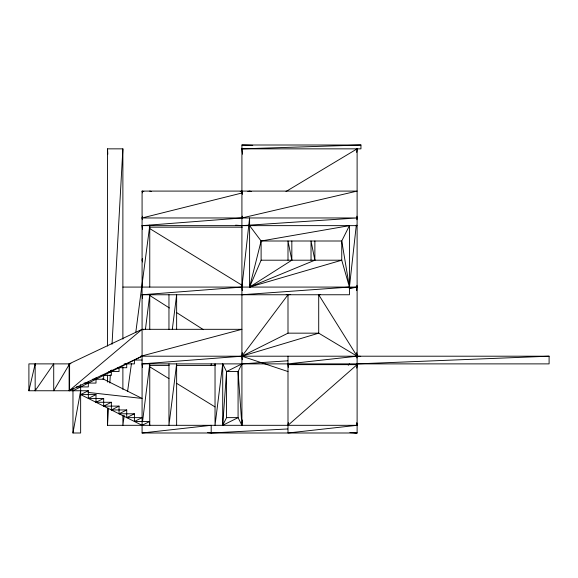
<?xml version="1.0" encoding="UTF-8"?>
<svg xmlns="http://www.w3.org/2000/svg" width="578" height="578" viewBox="0 0 578 578"><rect width="100%" height="100%" fill="white"/><g stroke="black" fill="none" stroke-linecap="round" stroke-linejoin="round"><path stroke-width="0.87" d="M69.649 388.965L69.598 390.757L69.598 363.88L28.9 363.88L28.9 390.757L88.326 390.757L88.326 398.437L103.679 398.437L103.679 406.117L119.039 406.117L119.039 413.797L134.399 413.797L134.399 421.47L149.76 421.47L142.08 425.314L80.645 394.593L88.326 390.757M287.996 356.2L287.996 432.994L357.11 425.314L356.879 423.522L357.11 425.314L107.522 425.314L108.469 408.205M109.871 382.99L110.326 374.884M110.47 372.181L110.571 370.382M112.024 344.264L122.883 148.849L107.522 148.849L107.522 346.063M215.262 365.657L215.038 363.88L215.038 425.314L222.718 363.88L226.554 371.553L222.718 425.314L238.078 417.634L238.078 371.553L241.915 363.88L287.815 360.817M242.312 290.626L241.915 287.078L249.595 217.964L249.595 287.078L341.75 260.201L341.75 241.004L349.43 225.644L261.111 241.004L249.595 225.644M242.312 359.74L241.915 356.2L242.312 352.652M242.507 419.996L241.915 425.314L238.078 417.634L226.554 417.634L222.718 425.314L222.718 363.88M356.713 152.39L357.11 148.849L285.98 191.52M356.323 225.052L349.43 287.078L241.915 294.758M356.915 219.734L356.915 216.194M356.713 290.626L356.915 285.308M356.915 357.97L356.713 352.652M135.765 332.567L149.76 225.644M145.418 329.482L149.76 294.758L149.76 329.482M142.528 421.752L149.76 363.88L149.76 425.314L149.427 422.641M172.295 329.482L176.637 294.758L176.637 329.482M356.886 365.657L357.11 363.88L549.1 356.2L549.1 363.88L287.996 363.88L357.11 356.2L360.715 356.344M288.328 422.634L287.996 425.314L357.11 364.646L287.996 364.646L288.328 367.319M356.763 368.092L357.11 365.412M124.241 415.503L122.883 425.314L122.883 415.409M127.586 391.422L131.43 363.779M80.645 384.608L80.645 432.994L72.965 432.994L80.645 390.757M142.398 258.438L142.08 260.201L142.578 261.935M28.9 390.757L35.164 363.88L35.605 365.614M291.832 241.004L291.832 260.201L249.595 287.078L261.111 260.201L341.75 260.201L349.43 287.078L341.75 241.004L261.111 241.004L249.595 287.078L314.873 260.201L314.873 241.004M69.598 363.88L53.718 390.757L53.718 363.88L35.164 390.757L35.605 389.023M142.578 216.23L142.08 217.964L142.398 219.727M142.08 287.078L142.578 285.344M242.413 216.23L241.915 217.964L142.08 225.644L142.528 229.206M242.428 216.273L241.915 217.964L357.11 191.087L142.08 191.087L142.08 432.994L357.11 432.994L357.11 148.849M142.528 367.435L142.08 363.88L241.915 356.2L287.996 294.758L290.655 294.462M348.245 365.224L349.43 363.88M143.814 329.785L142.08 329.316L69.122 363.88L69.122 390.757L142.08 329.316L241.915 329.316L140.302 356.388M72.965 390.757L142.08 356.2L549.1 356.2M88.326 398.437L96.006 394.593L96.006 402.274L111.359 402.274L111.359 409.954L126.719 409.954L126.719 417.634L142.08 417.634L134.399 421.47M96.006 402.274L103.679 398.437M103.679 406.117L111.359 402.274M111.359 409.954L119.039 406.117M119.039 413.797L126.719 409.954M287.996 371.553L241.915 356.2L287.996 333.159L318.709 333.159L357.11 356.2L356.886 354.415M126.719 417.634L134.399 413.797M226.554 417.634L226.554 371.553L241.915 363.88M69.122 390.757L142.08 356.2M241.915 356.2L318.709 333.159L318.709 294.758L320.458 294.412M240.195 191.585L241.915 191.087L242.413 192.821M242.601 192.835L142.08 217.964L357.11 217.964L241.915 225.644L235.622 225.16M247.846 191.52L249.595 191.087L251.329 191.549M349.257 288.653L357.11 287.078L122.883 287.078M349.134 287.967L357.11 287.078M142.08 432.994L211.194 425.314L211.194 432.994L287.757 428.963M69.122 363.88L70.906 363.692M142.528 298.32L142.08 294.758L241.915 287.078M355.311 356.315L357.11 356.2L318.709 294.758M241.915 148.849L360.947 145.006L360.947 148.849L241.915 148.849L242.507 154.167M226.554 371.553L238.078 371.553L241.915 425.314L241.915 145.006L360.947 145.006M142.08 225.644L357.11 225.644M149.261 227.176L242.276 227.176M142.08 294.758L349.43 294.758L349.43 225.644M142.08 360.036L134.399 360.036L134.399 363.88L124.162 363.88M142.08 363.88L287.815 363.88M149.261 365.412L169.13 365.412M176.355 365.412L215.182 365.412M117.334 367.716L126.719 367.716L126.719 363.88M108.801 371.553L119.039 371.553L119.039 367.716M101.121 375.397L111.359 375.397L111.359 370.021M92.588 379.233L103.679 379.233L103.679 375.397M84.056 383.077L96.006 383.077L96.006 377.701M76.375 386.913L88.326 386.913L88.326 381.538M80.645 394.593L96.006 394.593M241.915 145.006L252.738 145.353M349.907 432.611L357.11 432.994L353.563 432.597M88.029 392.426L142.08 398.437L102.696 378.742M207.654 432.597L211.194 432.994M286.218 294.462L287.996 294.758L287.996 333.159M149.76 191.087L151.494 191.549M143.814 191.549L142.08 191.087L142.578 192.821M149.76 228.592L242.681 285.662M149.76 366.828L168.957 378.619M176.637 383.337L215.038 406.919M149.724 295.437L169.383 307.973M176.94 312.799L203.405 329.677M241.915 192.619L242.428 194.309M314.873 260.201L311.029 241.004L311.029 260.201M291.832 260.201L287.996 241.004L287.996 260.201M356.771 422.634L357.11 425.314L356.886 423.53M107.522 148.849L107.819 154.247M295.676 363.88L295.676 364.646M261.111 241.004L261.111 260.201M211.194 363.88L211.194 365.657M176.637 425.314L176.637 363.88L168.957 425.314L168.957 363.88M168.957 294.758L168.957 329.482M149.76 225.153L149.76 287.078M122.883 148.849L122.883 339.142M122.883 366.965L122.883 389.406M107.522 374.884L107.522 382.087M107.522 408.205L107.522 425.314M72.965 388.452L72.965 432.994M35.164 363.88L35.164 390.757"/></g></svg>
